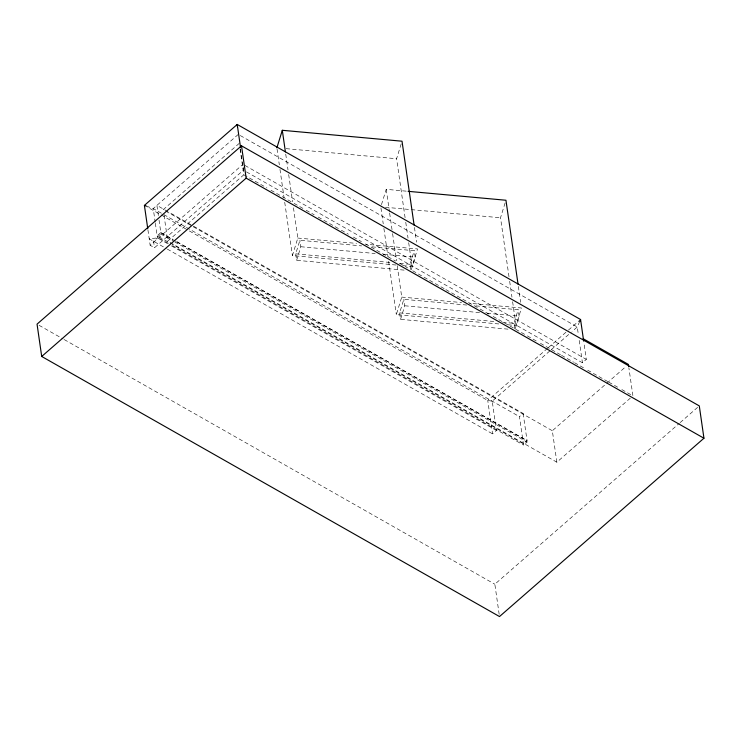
<?xml version="1.0" encoding="UTF-8"?>
<svg xmlns="http://www.w3.org/2000/svg" width="741" height="741" viewBox="0 0 741 741"><rect width="100%" height="100%" fill="white"/><g stroke="black" fill="none" stroke-linecap="round" stroke-linejoin="round"><path stroke-width="0.56" stroke-dasharray="3.71 2.78" d="M396.009 265.019L292.399 255.58L297.826 238.056L293.251 206.294M404.114 270.113L296.632 260.313L295.705 253.848L299.91 240.269L361.654 245.901M296.632 260.313L300.837 246.734L299.91 240.269M381.467 204.664L386.218 189.335L408.087 191.326M405.095 217.715L396.592 158.731L401.687 142.309M410.82 269.659L410.042 264.278L414.247 250.699L370.796 246.734M498.776 323.956L396.315 314.619L401.742 297.095L397.167 265.334M402.919 265.649L412.126 266.491L417.554 248.967L365.748 244.243M411.301 269.696L415.182 257.164L414.247 250.699M508.03 329.152L400.557 319.352L399.621 312.887L403.826 299.308L466.71 305.042M400.557 319.352L404.762 305.774L403.826 299.308M509.011 276.754L500.518 217.771L505.603 201.339M514.736 328.698L513.958 323.308L518.163 309.729L474.722 305.774M507.983 324.79L516.042 325.531L521.469 308.006L469.664 303.282M515.217 328.735L519.098 316.194L518.163 309.729M579.74 321.381L577.267 326.994L572.061 331.533M238.278 134.408L153.23 208.582L155.184 222.161M239.269 143.337L163.205 209.675L192.373 226.246M159.028 220.086L160.816 232.535L157.138 235.74L171.227 243.743M175.71 241.288L160.612 232.711L160.797 234.008L157.324 237.037L168.392 243.326M243.205 167.253L243.437 170.18L154.499 247.753L150.145 245.28L242.965 164.317L242.474 160.899M630.332 398.13L556.862 462.208L167.744 241.14L243.798 174.802L240.075 148.96M547.599 348.261L487.745 400.464L492.561 433.874L496.442 430.484L492.219 401.177L550.368 350.456M548.47 347.501L567.55 330.856M568.421 330.106L580.564 319.51M551.23 349.706L571.2 332.292M176.71 241.853L526.842 440.775L527.036 442.071L523.554 445.1L519.46 416.646L523.137 413.441L168.976 212.232M246.447 171.893L582.426 362.766L586.307 359.385L583.852 342.296M523.137 413.441L527.055 440.599L523.368 443.803L172.227 244.317M556.862 462.208L552.332 430.743L605.916 384.005M606.777 383.254L625.793 366.665M499.175 614.317L494.84 584.223L679.284 423.352M680.155 422.592L698.42 406.661M286.082 148.654L396.592 158.731M385.394 207.276L500.518 217.771M297.826 238.056L356.541 243.409M300.837 246.734L375.159 253.515M383.162 254.246L415.182 257.164M295.705 253.848L390.6 262.499M399.751 263.333L410.042 264.278M401.742 297.095L461.606 302.55M404.762 305.774L480.224 312.656M487.087 313.276L519.098 316.194M399.621 312.887L495.664 321.64M502.528 322.27L513.958 323.308M492.219 401.177L487.745 400.464L147.413 207.119M146.366 206.118L153.23 208.582L519.46 416.646M240.288 135.547L577.267 326.994L578.397 334.821M244.975 165.465L586.307 359.385M243.798 174.802L266.927 187.945M270.947 190.224L293.065 202.793M294.075 203.367L305.135 209.647M306.144 210.222L314.184 214.788M318.204 217.076L340.323 229.645M341.332 230.219L348.372 234.212M353.401 237.074L361.441 241.64M365.461 243.928L395.629 261.064M399.649 263.342L407.689 267.918M412.718 270.771L444.896 289.055M445.906 289.62L479.084 308.478M480.085 309.043L489.134 314.184M493.163 316.472L526.342 335.321M527.342 335.895L536.391 341.036M540.421 343.324L560.529 354.744M561.53 355.319L573.599 362.173M574.599 362.738L583.649 367.879M587.678 370.167L607.787 381.596M608.787 382.161L617.837 387.302M621.856 389.59L632.925 395.87L628.868 367.777M167.975 211.667L156.907 205.377L158.37 215.557M193.373 226.811L552.332 430.743M160.816 232.535L172.894 239.389M176.914 241.677L527.055 440.599M160.797 234.008L173.885 241.436M174.885 242.001L527.036 442.071M172.421 245.604L523.554 445.1M167.512 243.613L157.453 237.898L149.219 238.815L166.28 248.513M171.532 245.901L496.442 430.484M167.29 249.078L492.561 433.874M39.06 325.29L63.207 339.007M64.217 339.573L494.84 584.223M579.203 340.406L582.426 362.766M518.367 286.452L520.654 302.337M509.669 281.293L511.957 297.169M512.615 301.707L516.042 325.531M414.451 227.413L416.572 242.159M405.753 222.254L408.041 238.13M408.689 242.668L412.126 266.491M386.218 189.335L389.488 212.019M389.646 213.158L392.424 232.442M392.591 233.572L396.518 260.795M380.948 207.989L383.236 223.875M383.894 228.404L387.978 256.766M388.636 261.304L396.315 314.619M285.73 154.119L288.017 169.995M288.675 174.533L292.593 201.756M277.032 148.95L279.32 164.835M279.978 169.365L284.062 197.727M284.72 202.265L292.399 255.58M240.371 148.941L243.437 170.18M164.02 215.298L167.744 241.14M155.341 223.245L157.453 237.898L153.563 241.288L154.499 247.753M147.931 229.905L150.145 245.28"/><path stroke-width="1.11" d="M276.875 147.82L282.302 130.296L402.02 141.207L414.117 225.153M579.74 321.381L580.564 319.51L237.222 124.451L144.402 205.405L147.774 228.793M241.501 145.82L37.05 324.141L41.709 356.467L499.499 616.549L703.95 438.227L699.291 405.901L241.501 145.82L246.16 178.146L703.95 438.227M41.709 356.467L246.16 178.146M408.087 191.326L505.946 200.246L518.042 284.183M144.402 205.405L146.366 206.118M583.139 338.702L628.387 364.405L628.711 366.656M580.564 319.51L583.686 341.156M282.302 130.296L285.405 151.849M240.51 147.237L237.222 124.451L237.453 126.665"/></g></svg>
